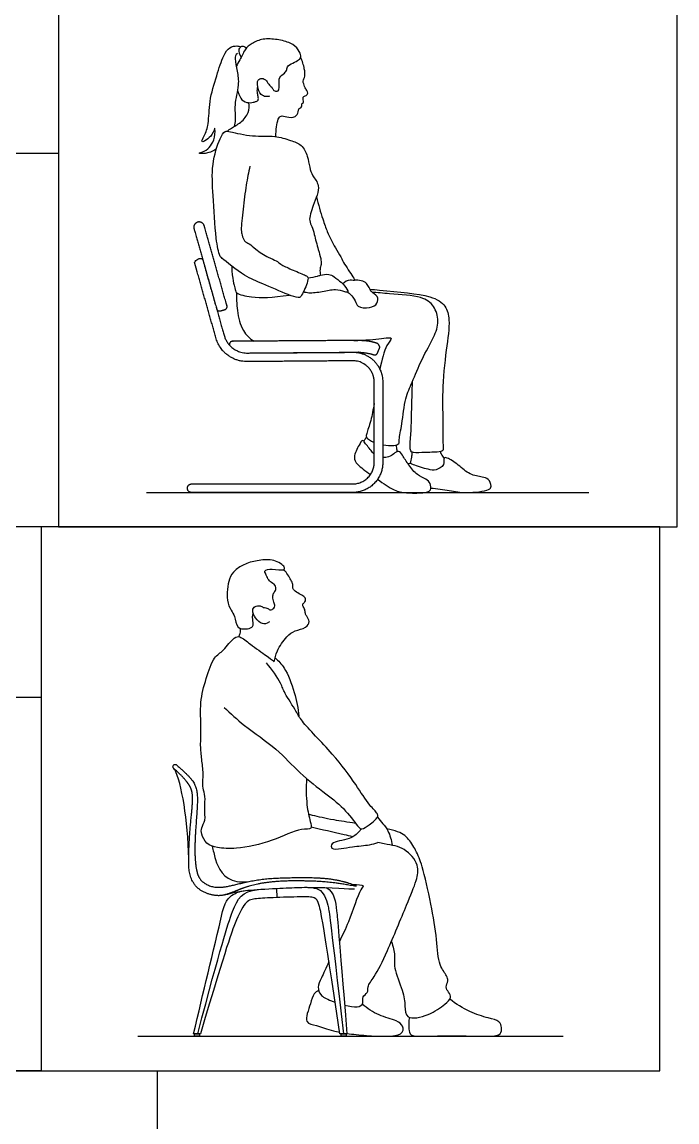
# Model space of a CAD drawing. Header units: millimetres. Extents: x 0 to 12.5, y -0.3 to 20.
# Drawn here: x 2.551 to 4.488, y 12.003 to 15.257 of the extents above; entities that cross this region are included whole.
import ezdxf

# ---------------------------------------------------------------- set-up
doc = ezdxf.new("R2010")
doc.units = ezdxf.units.MM
for name, color, linetype, true_color in [('AG-DIAGRAM', 7, 'Continuous', 0xfecc66), ('AG-FURNITURE', 7, 'Continuous', 0x66ccff), ('AG-PEOPLE', 7, 'Continuous', 0xfc6666), ('X-VPRT', 6, 'Continuous', 0xff00ff)]:
    doc.layers.add(name, color=color, linetype=linetype, true_color=true_color)

msp = doc.modelspace()

# ---------------------------------------------------------------- linework, layer by layer
at = {"layer": 'AG-DIAGRAM'}
for p, q in [((2.9195, 13.8651), (4.2276, 13.8651)), ((2.8941, 12.2568), (4.1514, 12.2568))]:
    msp.add_line(p, q, dxfattribs=at)
at = {"layer": 'AG-FURNITURE'}
for points in [[(3.3056, 12.6673), (3.3043, 12.6943)], [(3.5121, 12.2643), (3.4914, 12.2643)]]:
    msp.add_lwpolyline(points, dxfattribs=at)
for points in [[(3.0613, 12.2643), (3.0758, 12.2643), (3.0758, 12.2568), (3.0613, 12.2568)], [(3.4954, 12.2643), (3.5099, 12.2643), (3.5099, 12.2568), (3.4954, 12.2568)]]:
    msp.add_lwpolyline(points, close=True, dxfattribs=at)
for points, weights, degree, knots in [([(3.1378, 14.4023), (3.1292, 14.3999), (3.1267, 14.4085), (3.0925, 14.5292), (3.0597, 14.6451), (3.0553, 14.6603), (3.0706, 14.6647), (3.0859, 14.669), (3.0902, 14.6537), (3.123, 14.5379), (3.1573, 14.4172), (3.1597, 14.4085), (3.1511, 14.4061), (3.1444, 14.4042), (3.1378, 14.4023)], [1, 0.707106781187, 1, 1, 1, 0.707106781186, 1, 0.707106781187, 1, 1, 1, 0.707106781186, 1, 1, 1], 2, [0, 0, 0, 0.046333, 0.046333, 0.869517, 0.869517, 0.951329, 0.951329, 1.033141, 1.033141, 1.856325, 1.856325, 1.902658, 1.902658, 1.952349, 1.952349, 1.952349]), ([(3.0529, 13.8905), (3.0402, 13.8905), (3.0402, 13.8778), (3.0402, 13.8651), (3.0529, 13.8651), (3.291, 13.8651), (3.5291, 13.8651), (3.618, 13.8651), (3.618, 13.954), (3.618, 14.0708), (3.618, 14.1921), (3.618, 14.2287), (3.592, 14.2545), (3.566, 14.2803), (3.5294, 14.28), (3.3734, 14.2789), (3.2174, 14.2777), (3.1639, 14.2773), (3.1493, 14.3288), (3.1168, 14.4433), (3.0844, 14.5579), (3.0722, 14.5544), (3.0599, 14.551), (3.0924, 14.4364), (3.1249, 14.3219), (3.1447, 14.2518), (3.2176, 14.2523), (3.3736, 14.2535), (3.5296, 14.2546), (3.5557, 14.2548), (3.5741, 14.2365), (3.5926, 14.2182), (3.5926, 14.1921), (3.5926, 14.0708), (3.5926, 13.954), (3.5926, 13.8905), (3.5291, 13.8905), (3.291, 13.8905), (3.0529, 13.8905)], [1, 0.707106781187, 1, 0.707106781187, 1, 1, 1, 0.707106781187, 1, 1, 1, 0.923164575985, 1, 0.923164575985, 1, 1, 1, 0.795458239519, 1, 1, 1, 1, 1, 1, 1, 0.795458239519, 1, 1, 1, 0.923164575985, 1, 0.923164575985, 1, 1, 1, 0.707106781187, 1, 1, 1], 2, [0, 0, 0, 0.06545, 0.06545, 0.1309, 0.1309, 1.741609, 1.741609, 2.133747, 2.133747, 2.899356, 2.899356, 3.093816, 3.093816, 3.288276, 3.288276, 4.310625, 4.310625, 4.664273, 4.664273, 5.401345, 5.401345, 5.484678, 5.484678, 6.22175, 6.22175, 6.575397, 6.575397, 7.597746, 7.597746, 7.792207, 7.792207, 7.986667, 7.986667, 8.752276, 8.752276, 9.144413, 9.144413, 10.755123, 10.755123, 10.755123]), ([(3.2173, 14.2777), (3.3346, 14.2785), (3.4461, 14.2793), (3.5462, 14.28), (3.555, 14.28), (3.5773, 14.2777), (3.5906, 14.2727), (3.5956, 14.2709), (3.6005, 14.273), (3.6026, 14.2779), (3.6047, 14.2829), (3.6067, 14.2878), (3.6088, 14.2928), (3.6098, 14.2952), (3.6098, 14.2978), (3.6035, 14.3052), (3.5876, 14.3113), (3.573, 14.3151), (3.5264, 14.3147), (3.4322, 14.3141), (3.3071, 14.3132), (3.1738, 14.3123), (3.1682, 14.3123), (3.1643, 14.3083), (3.1644, 14.3013)], [1, 1, 1, 1, 1, 1, 1, 0.814409273309, 0.814409273309, 1, 1, 1, 1, 0.947202251396, 0.947202251396, 1, 1, 1, 1, 1, 1, 1, 0.804737854124, 0.804737854124, 1], 3, [0.172732, 0.172732, 0.172732, 0.172732, 1.188332, 1.188332, 1.188332, 1.307325, 1.307325, 1.307325, 1.354769, 1.354769, 1.354769, 1.40768, 1.40768, 1.40768, 1.457398, 1.457398, 1.457398, 1.586819, 1.586819, 1.586819, 2.808699, 2.808699, 2.808699, 2.857429, 2.857429, 2.857429, 2.857429]), ([(3.1908, 12.6895), (3.2046, 12.6949), (3.2343, 12.7061), (3.3123, 12.7173), (3.4106, 12.7163), (3.4706, 12.7131), (3.5399, 12.6998), (3.5394, 12.7009), (3.5385, 12.7017), (3.5242, 12.7091), (3.4655, 12.7267), (3.3585, 12.7267), (3.2504, 12.724), (3.1633, 12.6993), (3.1184, 12.6948), (3.0812, 12.7126), (3.0656, 12.7416), (3.06, 12.8163), (3.0704, 12.938), (3.0715, 13.0052), (3.0332, 13.0369), (3.0086, 13.0595), (3.0055, 13.062), (3.0015, 13.0615), (2.999, 13.0584), (2.9965, 13.0553), (2.9969, 13.0513), (3.0001, 13.0488), (3.0203, 13.0311), (3.0476, 13.0022), (3.0598, 12.9693), (3.0471, 12.872), (3.0434, 12.7768), (3.0452, 12.7344), (3.0668, 12.6906), (3.1189, 12.671), (3.1514, 12.6732), (3.177, 12.684), (3.1908, 12.6895)], [1, 1, 1, 1, 1, 1, 1, 0.949253009592, 0.949253009592, 1, 1, 1, 1, 1, 1, 1, 1, 1, 1, 1, 1, 1, 0.804737851228, 0.804737851228, 1, 0.804737851228, 0.804737851228, 1, 1, 1, 1, 1, 1, 1, 1, 1, 1, 1, 1], 3, [0, 0, 0, 0, 0.186933, 0.373866, 0.641055, 0.942088, 0.942088, 0.942088, 0.953369, 0.953369, 1.161768, 1.370167, 1.578566, 1.786965, 1.995364, 2.203763, 2.412162, 2.620561, 2.82896, 3.037359, 3.245758, 3.245758, 3.245758, 3.280311, 3.280311, 3.280311, 3.314863, 3.314863, 3.314863, 3.508726, 3.70259, 3.896453, 4.090316, 4.284179, 4.478042, 4.671905, 4.858838, 5.045771, 5.045771, 5.045771, 5.045771])]:
    msp.add_rational_spline(points, weights, degree=degree, knots=knots, dxfattribs=at)
for points, degree in [([(3.0443, 12.7816), (3.0415, 12.897), (3.024, 13.0057), (3.002, 13.0472)], 3), ([(3.3969, 12.6974), (3.4675, 12.6983), (3.5225, 12.6914), (3.5346, 12.6935)], 3), ([(3.0585, 12.2643), (3.0872, 12.3847), (3.1159, 12.5052), (3.1446, 12.6256)], 3), ([(3.079, 12.2643), (3.0687, 12.2643), (3.0585, 12.2643)], 2)]:
    msp.add_open_spline(points, degree=degree, dxfattribs=at)
for points, knots in [([(3.0708, 12.2643), (3.1398, 12.5258), (3.1786, 12.6461), (3.1998, 12.6857), (3.2501, 12.6912)], [0.007678, 0.007678, 0.007678, 0.007678, 0.819215, 1.638431, 1.638431, 1.638431, 1.638431]), ([(3.1446, 12.6256), (3.1533, 12.662), (3.1817, 12.6827), (3.2152, 12.6898), (3.3223, 12.6953), (3.3778, 12.6976), (3.4409, 12.6982), (3.459, 12.6358), (3.4631, 12.5998), (3.5016, 12.2643)], [6.354153, 6.354153, 6.354153, 6.354153, 6.71971, 7.085268, 7.450825, 7.816382, 8.181939, 8.547496, 8.910376, 8.910376, 8.910376, 8.910376]), ([(3.4506, 12.6967), (3.476, 12.6836), (3.4831, 12.6142), (3.4868, 12.5766), (3.5121, 12.2643)], [0.281539, 0.281539, 0.281539, 0.281539, 0.917182, 1.706072, 1.706072, 1.706072, 1.706072]), ([(3.4914, 12.2643), (3.4403, 12.6044), (3.4291, 12.6531), (3.4188, 12.6692), (3.3843, 12.6698), (3.286, 12.6669), (3.2357, 12.6637), (3.2118, 12.6569), (3.1829, 12.5981), (3.1592, 12.5337), (3.079, 12.2643)], [1.745812, 1.745812, 1.745812, 1.745812, 2.174033, 2.608428, 3.042822, 3.477217, 3.911612, 4.346006, 4.780401, 5.210845, 5.210845, 5.210845, 5.210845]), ([(3.1535, 12.6758), (3.1624, 12.6778), (3.1806, 12.6835), (3.1991, 12.6864), (3.2084, 12.6873)], [0, 0, 0, 0, 0.3040394, 0.607039, 0.607039, 0.607039, 0.607039])]:
    msp.add_open_spline(points, degree=3, knots=knots, dxfattribs=at)
at = {"layer": 'AG-PEOPLE'}
for points, knots in [([(3.2834, 15.0376), (3.2799, 15.0364), (3.2721, 15.0351), (3.2556, 15.0408), (3.2468, 15.0653), (3.2467, 15.0855), (3.2612, 15.0927), (3.2751, 15.0831), (3.2818, 15.0694), (3.2924, 15.0624), (3.2946, 15.0525), (3.3065, 15.0512), (3.3114, 15.0556), (3.3122, 15.0709), (3.3095, 15.0941), (3.3281, 15.1043), (3.3347, 15.1155), (3.3363, 15.1286), (3.3577, 15.1374), (3.3724, 15.1461), (3.3774, 15.1565), (3.369, 15.1769), (3.3451, 15.1964), (3.3056, 15.2055), (3.2644, 15.2087), (3.2311, 15.1945), (3.2086, 15.1762), (3.1979, 15.1459), (3.1877, 15.1316), (3.1847, 15.1249)], [0, 0, 0, 0, 0.190921, 0.416698, 0.704446, 0.952414, 1.153776, 1.377234, 1.602182, 1.800856, 1.97161, 2.152895, 2.285981, 2.505685, 2.774783, 3.023851, 3.226172, 3.42119, 3.689926, 3.927253, 4.105687, 4.360602, 4.675272, 5.039951, 5.408276, 5.746274, 6.049521, 6.380706, 6.620764, 6.620764, 6.620764, 6.620764]), ([(3.1258, 14.8806), (3.1185, 14.876), (3.0964, 14.8656), (3.0641, 14.8688), (3.094, 14.8729), (3.1091, 14.8903), (3.1228, 14.9114), (3.1221, 14.955), (3.1174, 14.9196), (3.0749, 14.8934), (3.0931, 14.9234), (3.1043, 14.9567), (3.1039, 15.0238), (3.1266, 15.0958), (3.145, 15.156), (3.1631, 15.1828), (3.1865, 15.1871), (3.1943, 15.1844), (3.198, 15.1828)], [2.634435, 2.634435, 2.634435, 2.634435, 2.796061, 3.100155, 3.329439, 3.609849, 3.914396, 4.211947, 4.473203, 4.814868, 5.05817, 5.41163, 5.875741, 6.383464, 6.837803, 7.15075, 7.413161, 7.610149, 7.610149, 7.610149, 7.610149]), ([(3.1887, 15.1636), (3.1823, 15.1593), (3.1802, 15.1457), (3.1879, 15.1101), (3.1943, 15.0697), (3.1771, 15.0111), (3.1835, 14.9754), (3.1805, 14.9543), (3.1787, 14.9475)], [0, 0, 0, 0, 0.228873, 0.597929, 0.993587, 1.463043, 1.866553, 2.051319, 2.051319, 2.051319, 2.051319]), ([(3.1996, 15.1526), (3.1901, 15.1703), (3.195, 15.1796), (3.2005, 15.1863), (3.2095, 15.184), (3.2136, 15.1809), (3.2149, 15.1796)], [0, 0, 0, 0, 0.357376, 0.623969, 0.912609, 1.083151, 1.083151, 1.083151, 1.083151]), ([(3.302, 14.9179), (3.3017, 14.9276), (3.3033, 14.9464), (3.3077, 14.9685), (3.3165, 14.9819), (3.334, 14.975), (3.3606, 14.973), (3.3683, 14.9902), (3.3686, 14.9991), (3.3722, 15.002), (3.3805, 15.0042), (3.3764, 15.0156), (3.385, 15.018), (3.3831, 15.027), (3.3812, 15.035), (3.3883, 15.038), (3.396, 15.0412), (3.3966, 15.0515), (3.3893, 15.0582), (3.3842, 15.0739), (3.3815, 15.0822), (3.3892, 15.0973), (3.3867, 15.119), (3.3804, 15.1418), (3.3749, 15.1524)], [0, 0, 0, 0, 0.308158, 0.581826, 0.784312, 1.020026, 1.305276, 1.535664, 1.701449, 1.817804, 1.967239, 2.139371, 2.283237, 2.446338, 2.601118, 2.747195, 2.90809, 3.073393, 3.253474, 3.482719, 3.649561, 3.872196, 4.139443, 4.482547, 4.482547, 4.482547, 4.482547]), ([(3.1883, 15.0538), (3.1895, 15.0501), (3.1942, 15.037), (3.2035, 15.0209), (3.2264, 15.0165), (3.2408, 15.0208), (3.2511, 15.0243), (3.2495, 15.0369), (3.2465, 15.0487), (3.2471, 15.0602), (3.2481, 15.0658)], [7.293867, 7.293867, 7.293867, 7.293867, 7.39918, 7.682132, 7.944875, 8.168745, 8.339996, 8.526314, 8.731485, 8.968178, 8.968178, 8.968178, 8.968178]), ([(3.1578, 14.9338), (3.1621, 14.9369), (3.1709, 14.9436), (3.1999, 14.9587), (3.2229, 14.9877), (3.2232, 15.0085), (3.2219, 15.0181)], [0, 0, 0, 0, 0.229116, 0.553792, 0.89726, 1.206419, 1.206419, 1.206419, 1.206419]), ([(3.2253, 14.8303), (3.2211, 14.8117), (3.2131, 14.7737), (3.2057, 14.7057), (3.1979, 14.6431), (3.2018, 14.627), (3.2075, 14.6072), (3.2246, 14.6019), (3.2423, 14.5834), (3.278, 14.5596), (3.3038, 14.5517), (3.3162, 14.5392), (3.3473, 14.5249), (3.3853, 14.5094), (3.3988, 14.5032), (3.395, 14.4836), (3.3779, 14.4435), (3.3667, 14.4402), (3.3353, 14.451), (3.2595, 14.4848), (3.2114, 14.5022), (3.1435, 14.5571), (3.1347, 14.565), (3.1224, 14.6235), (3.1168, 14.7445), (3.1104, 14.8316), (3.1335, 14.9094), (3.1506, 14.9359), (3.17, 14.9317), (3.2351, 14.9159), (3.2976, 14.9225), (3.3442, 14.9069), (3.3794, 14.8953), (3.3966, 14.8598), (3.4012, 14.8276), (3.4087, 14.8008), (3.4367, 14.7731), (3.4119, 14.715), (3.3972, 14.67), (3.4102, 14.6519), (3.4151, 14.6278), (3.4271, 14.5841), (3.4348, 14.5584), (3.4373, 14.5397), (3.431, 14.5257), (3.4326, 14.5136), (3.434, 14.5079)], [0, 0, 0, 0, 0.433035, 0.919278, 1.365599, 1.598052, 1.841136, 2.07026, 2.360305, 2.738875, 3.031489, 3.262467, 3.600733, 3.973264, 4.168079, 4.411239, 4.787333, 4.95922, 5.276216, 5.793703, 6.242996, 6.790443, 6.982804, 7.397759, 8.036075, 8.587029, 9.095717, 9.386936, 9.615799, 10.081131, 10.545543, 10.941368, 11.280381, 11.627256, 11.955232, 12.25276, 12.584841, 13.028994, 13.417882, 13.666272, 13.949732, 14.337716, 14.639146, 14.87889, 15.09879, 15.338867, 15.338867, 15.338867, 15.338867]), ([(3.4219, 14.7393), (3.4273, 14.7175), (3.4398, 14.6752), (3.4532, 14.638), (3.4645, 14.6118), (3.4777, 14.5892), (3.4939, 14.5619), (3.5044, 14.5405), (3.5198, 14.5188), (3.5309, 14.5005), (3.5386, 14.49), (3.519, 14.4964), (3.5057, 14.488), (3.4997, 14.4827)], [0, 0, 0, 0, 0.470912, 0.83156, 1.130771, 1.425136, 1.745867, 2.0275, 2.32381, 2.598668, 2.749447, 2.962043, 3.243585, 3.243585, 3.243585, 3.243585]), ([(3.1713, 14.5351), (3.173, 14.4944), (3.181, 14.4711), (3.1825, 14.4529), (3.2386, 14.439), (3.2892, 14.4417), (3.3422, 14.4492)], [0, 0, 0, 0, 0.352511, 0.567317, 0.907516, 1.425176, 1.425176, 1.425176, 1.425176]), ([(3.3968, 14.4998), (3.4063, 14.5008), (3.4257, 14.5049), (3.4331, 14.5083), (3.4603, 14.5128), (3.4735, 14.5033), (3.4959, 14.4865), (3.5043, 14.4785), (3.5197, 14.4554), (3.5037, 14.4592), (3.4765, 14.4677), (3.4403, 14.4578), (3.4, 14.4535), (3.3888, 14.4567), (3.3835, 14.4582)], [0, 0, 0, 0, 0.306889, 0.482513, 0.767346, 1.004398, 1.29815, 1.517915, 1.774733, 1.942656, 2.250583, 2.608584, 2.968505, 3.202062, 3.202062, 3.202062, 3.202062]), ([(3.514, 14.4578), (3.517, 14.4558), (3.523, 14.4516), (3.538, 14.4324), (3.5418, 14.4114), (3.5797, 14.4097), (3.6039, 14.4217), (3.605, 14.4476), (3.5799, 14.4575), (3.5748, 14.4883), (3.5473, 14.4936), (3.5353, 14.4929)], [0, 0, 0, 0, 0.188931, 0.466735, 0.713875, 1.04397, 1.333079, 1.586242, 1.862807, 2.160628, 2.503847, 2.503847, 2.503847, 2.503847]), ([(3.1854, 14.457), (3.1847, 14.4422), (3.1867, 14.401), (3.2001, 14.3448), (3.2245, 14.3199), (3.2379, 14.3128)], [0, 0, 0, 0, 0.389799, 0.816463, 1.154998, 1.154998, 1.154998, 1.154998]), ([(3.5798, 14.4667), (3.588, 14.4658), (3.6543, 14.459), (3.7603, 14.4511), (3.8048, 14.4199), (3.8184, 14.3702), (3.8047, 14.2877), (3.7929, 14.1673), (3.7961, 14.0916), (3.7951, 14.0054), (3.7985, 13.9876), (3.7767, 13.9838), (3.7358, 13.9839), (3.7004, 13.9812), (3.6977, 14.0006), (3.7019, 14.0349), (3.7045, 14.1455), (3.7054, 14.1768), (3.7057, 14.1931)], [0.349916, 0.349916, 0.349916, 0.349916, 0.465817, 1.094644, 1.514636, 1.89048, 2.47897, 3.140559, 3.643852, 4.02102, 4.226113, 4.457788, 4.833913, 5.145566, 5.35182, 5.683237, 6.166003, 6.566471, 6.566471, 6.566471, 6.566471]), ([(3.618, 14.0059), (3.6294, 14.0041), (3.6508, 14.0034), (3.6675, 14.0082), (3.6654, 14.024), (3.6762, 14.0698), (3.6829, 14.1442), (3.7058, 14.1911), (3.7328, 14.2607), (3.7692, 14.3224), (3.786, 14.3701), (3.7714, 14.419), (3.7316, 14.4475), (3.6526, 14.4515), (3.6007, 14.4562), (3.5865, 14.4573)], [6.153206, 6.153206, 6.153206, 6.153206, 6.439737, 6.665423, 6.863565, 7.255161, 7.753324, 8.167522, 8.660981, 9.17379, 9.588353, 9.974753, 10.363232, 10.882134, 11.173606, 11.173606, 11.173606, 11.173606]), ([(3.5322, 14.3148), (3.5486, 14.3152), (3.5911, 14.317), (3.6349, 14.3247), (3.646, 14.3208), (3.6263, 14.3001), (3.6152, 14.2578), (3.6096, 14.2297)], [2.636966, 2.636966, 2.636966, 2.636966, 2.889301, 3.328591, 3.464226, 3.748057, 4.175026, 4.175026, 4.175026, 4.175026]), ([(3.5926, 14.1288), (3.5894, 14.1099), (3.5824, 14.072), (3.5705, 14.0421), (3.5675, 14.0287), (3.5769, 14.021), (3.5871, 14.0154), (3.5926, 14.0131)], [4.681042, 4.681042, 4.681042, 4.681042, 4.987156, 5.34915, 5.537737, 5.741984, 5.917983, 5.917983, 5.917983, 5.917983]), ([(3.5621, 14.0166), (3.5636, 14.019), (3.5658, 14.0225), (3.5685, 14.0272), (3.5695, 14.0291)], [0, 0, 0, 0, 0.1675957, 0.2670568, 0.2670568, 0.2670568, 0.2670568]), ([(3.5926, 13.9784), (3.5904, 13.9806), (3.5825, 13.9905), (3.5705, 14.0052), (3.5652, 14.0124), (3.5624, 14.0162), (3.5582, 14.0228), (3.5463, 14.0039), (3.5292, 13.9698), (3.5418, 13.9466), (3.5666, 13.9294), (3.5819, 13.9187)], [5.65773, 5.65773, 5.65773, 5.65773, 5.769979, 6.091188, 6.091188, 6.091188, 6.264924, 6.495124, 6.844367, 7.122787, 7.488818, 7.488818, 7.488818, 7.488818]), ([(3.6572, 14.0057), (3.6574, 14.0028), (3.6581, 13.9963), (3.6595, 13.9898), (3.6605, 13.9863)], [0.1030798, 0.1030798, 0.1030798, 0.1030798, 0.2302202, 0.3792436, 0.3792436, 0.3792436, 0.3792436]), ([(3.6027, 13.9042), (3.62, 13.8919), (3.6522, 13.869), (3.687, 13.8636), (3.7342, 13.8628), (3.7629, 13.8691), (3.7595, 13.8931), (3.7458, 13.9062), (3.7181, 13.9164), (3.6946, 13.9461), (3.6769, 13.9737), (3.6658, 13.9914), (3.6491, 13.9793), (3.6389, 13.9699), (3.6241, 13.9684), (3.618, 13.9686)], [7.650915, 7.650915, 7.650915, 7.650915, 8.051244, 8.402228, 8.798207, 9.080419, 9.325435, 9.570401, 9.875703, 10.229194, 10.565523, 10.795118, 11.024242, 11.267594, 11.439546, 11.439546, 11.439546, 11.439546]), ([(3.7604, 13.8784), (3.7786, 13.8767), (3.8188, 13.8709), (3.862, 13.8619), (3.9312, 13.8701), (3.9413, 13.8833), (3.9313, 13.9073), (3.9113, 13.9107), (3.8737, 13.9173), (3.843, 13.9462), (3.8113, 13.9678), (3.7959, 13.9697), (3.8025, 13.9442), (3.7742, 13.9298), (3.7526, 13.9326), (3.7198, 13.9426), (3.7085, 13.9474), (3.7024, 13.95), (3.6986, 13.9523), (3.693, 13.9495)], [1.467546, 1.467546, 1.467546, 1.467546, 1.858982, 2.271252, 2.734472, 2.938152, 3.204066, 3.45529, 3.801776, 4.18234, 4.538673, 4.711429, 4.96261, 5.257937, 5.535826, 5.922601, 5.922601, 5.922601, 6.131845, 6.131845, 6.131845, 6.131845]), ([(3.6995, 13.9515), (3.7013, 13.9575), (3.7036, 13.9667), (3.7047, 13.9795), (3.7049, 13.9847)], [0, 0, 0, 0, 0.2436373, 0.4038068, 0.4038068, 0.4038068, 0.4038068]), ([(3.7877, 13.9861), (3.7885, 13.9838), (3.7912, 13.9771), (3.7959, 13.9706), (3.7994, 13.9667)], [0.1757232, 0.1757232, 0.1757232, 0.1757232, 0.2623214, 0.4264579, 0.4264579, 0.4264579, 0.4264579]), ([(3.2826, 13.4825), (3.2735, 13.4753), (3.2603, 13.4754), (3.2406, 13.4926), (3.2302, 13.5159), (3.2391, 13.5297), (3.256, 13.5316), (3.2639, 13.5241), (3.2793, 13.5241), (3.285, 13.5152), (3.2961, 13.5232), (3.3011, 13.5297), (3.2948, 13.5412), (3.2924, 13.5557), (3.2941, 13.5683), (3.3038, 13.5769), (3.3013, 13.5934), (3.2847, 13.6), (3.2764, 13.6132), (3.2715, 13.6262), (3.2667, 13.6347), (3.2922, 13.6419), (3.326, 13.6322), (3.3301, 13.6473), (3.2944, 13.6692), (3.2524, 13.6653), (3.2114, 13.6559), (3.1802, 13.6356), (3.1609, 13.6108), (3.1544, 13.5467), (3.1689, 13.5166), (3.1812, 13.5002), (3.1853, 13.4622), (3.2122, 13.4606), (3.2319, 13.4647), (3.2368, 13.476), (3.2318, 13.4937), (3.2339, 13.5033), (3.2351, 13.5067)], [0, 0, 0, 0, 0.224381, 0.523352, 0.807863, 1.022226, 1.246944, 1.436357, 1.656605, 1.822451, 2.018982, 2.177601, 2.37792, 2.60433, 2.806539, 3.007663, 3.223191, 3.461107, 3.691162, 3.910119, 4.055668, 4.331721, 4.669094, 4.830284, 5.182138, 5.568233, 5.946415, 6.292465, 6.616181, 7.076375, 7.406851, 7.671914, 8.006872, 8.285177, 8.539222, 8.724681, 8.986816, 9.138183, 9.138183, 9.138183, 9.138183]), ([(3.2973, 13.3643), (3.2989, 13.3754), (3.3036, 13.3972), (3.3327, 13.4396), (3.3567, 13.4577), (3.3912, 13.4629), (3.404, 13.4833), (3.3931, 13.4991), (3.3884, 13.5069), (3.3886, 13.5198), (3.3813, 13.5299), (3.381, 13.5356), (3.3878, 13.5413), (3.391, 13.5486), (3.3857, 13.5594), (3.3706, 13.5648), (3.3564, 13.5754), (3.3511, 13.5815), (3.3526, 13.5942), (3.3467, 13.6073), (3.3342, 13.6284), (3.3257, 13.6374)], [0, 0, 0, 0, 0.332115, 0.735896, 1.052064, 1.381383, 1.634672, 1.86987, 2.043388, 2.245496, 2.444039, 2.570382, 2.735011, 2.891121, 3.074212, 3.305423, 3.545771, 3.702133, 3.894077, 4.11188, 4.460766, 4.460766, 4.460766, 4.460766]), ([(3.3929, 13.0193), (3.3906, 12.9936), (3.3916, 12.9433), (3.4022, 12.8953), (3.4109, 12.8675), (3.3705, 12.8728), (3.291, 12.8317), (3.1886, 12.8097), (3.1306, 12.8136), (3.096, 12.8237), (3.0811, 12.8547), (3.0809, 12.8737), (3.0954, 12.8962), (3.0895, 12.9318), (3.0949, 12.9668), (3.0838, 12.9913), (3.0885, 13.034), (3.0825, 13.0762), (3.0783, 13.1182), (3.0817, 13.1687), (3.076, 13.2456), (3.0947, 13.313), (3.1164, 13.3793), (3.1475, 13.3958), (3.1762, 13.4377), (3.1972, 13.4413), (3.2271, 13.4144), (3.274, 13.3832), (3.2895, 13.3705), (3.2973, 13.3643)], [0, 0, 0, 0, 0.504052, 0.912712, 1.162981, 1.466864, 2.016851, 2.611314, 3.042964, 3.372556, 3.692462, 3.935849, 4.219313, 4.561975, 4.898435, 5.189031, 5.558433, 5.935678, 6.302771, 6.710313, 7.209956, 7.700349, 8.16181, 8.502395, 8.897962, 9.132431, 9.487645, 9.922106, 10.235103, 10.235103, 10.235103, 10.235103]), ([(3.1923, 13.4388), (3.1941, 13.4418), (3.1972, 13.4483), (3.1973, 13.4585), (3.1963, 13.4633)], [0, 0, 0, 0, 0.1854418, 0.4058341, 0.4058341, 0.4058341, 0.4058341]), ([(3.2994, 13.3762), (3.3095, 13.3671), (3.3303, 13.3479), (3.359, 13.2724), (3.3678, 13.2271), (3.3702, 13.2032)], [0, 0, 0, 0, 0.365338, 0.870489, 1.357002, 1.357002, 1.357002, 1.357002]), ([(3.1489, 13.2298), (3.1684, 13.2113), (3.2071, 13.1742), (3.3065, 13.1085), (3.3698, 13.0351), (3.4503, 12.9742), (3.5073, 12.9294), (3.5446, 12.876), (3.5563, 12.8677), (3.5785, 12.8821), (3.6051, 12.9038), (3.6023, 12.9172), (3.5754, 12.9423), (3.5366, 13.0057), (3.4742, 13.0904), (3.3774, 13.1866), (3.3639, 13.2165), (3.3266, 13.2721), (3.3178, 13.3012), (3.2902, 13.3427), (3.2746, 13.361)], [0, 0, 0, 0, 0.514301, 1.132948, 1.70471, 2.273316, 2.776658, 3.224688, 3.411866, 3.69803, 4.028555, 4.210064, 4.541083, 5.031299, 5.643602, 6.298637, 6.639962, 7.089111, 7.420454, 7.907046, 7.907046, 7.907046, 7.907046]), ([(3.5377, 12.8867), (3.5142, 12.8903), (3.4548, 12.899), (3.4261, 12.9065), (3.4027, 12.912), (3.3986, 12.913)], [7.3331921, 7.3331921, 7.3331921, 7.3331921, 7.6045421, 8.0477903, 8.1394547, 8.1394547, 8.1394547, 8.1394547]), ([(3.6022, 12.9054), (3.6078, 12.899), (3.6185, 12.8851), (3.6353, 12.8654), (3.6442, 12.8364), (3.6454, 12.8217)], [0, 0, 0, 0, 0.2893176, 0.5810358, 0.9627835, 0.9627835, 0.9627835, 0.9627835]), ([(3.5292, 12.8468), (3.5207, 12.8489), (3.4757, 12.8596), (3.4389, 12.8677), (3.4064, 12.8752)], [10.9880958, 10.9880958, 10.9880958, 10.9880958, 11.1202429, 11.6938492, 11.6938492, 11.6938492, 11.6938492]), ([(3.554, 12.8707), (3.5519, 12.8673), (3.5467, 12.8601), (3.5212, 12.8366), (3.4645, 12.8334), (3.4646, 12.8086), (3.4977, 12.8121), (3.5271, 12.8179), (3.5793, 12.8222), (3.5953, 12.8273), (3.6034, 12.8297)], [0, 0, 0, 0, 0.198254, 0.533911, 0.948589, 1.149219, 1.445796, 1.780985, 2.188708, 2.478219, 2.478219, 2.478219, 2.478219]), ([(3.6435, 12.5376), (3.6489, 12.5214), (3.6561, 12.494), (3.6474, 12.4622), (3.6797, 12.3884), (3.684, 12.3484), (3.6848, 12.3029), (3.7568, 12.3181), (3.7992, 12.3489), (3.8231, 12.3704), (3.813, 12.3874), (3.8016, 12.4023), (3.813, 12.4211), (3.8069, 12.4371), (3.7818, 12.4693), (3.7788, 12.542), (3.7606, 12.6531), (3.7355, 12.7609), (3.7179, 12.8039), (3.6919, 12.8475), (3.667, 12.8618), (3.6358, 12.8693), (3.6295, 12.8707)], [0.093951, 0.093951, 0.093951, 0.093951, 0.389772, 0.711087, 1.090954, 1.450969, 1.765792, 2.189269, 2.609267, 2.892023, 3.113898, 3.343165, 3.580615, 3.795749, 4.135373, 4.59727, 5.106398, 5.684964, 6.117367, 6.48642, 6.875354, 6.964377, 6.964377, 6.964377, 6.964377]), ([(3.1133, 12.8194), (3.117, 12.8064), (3.1218, 12.7748), (3.1521, 12.7123), (3.2095, 12.7135), (3.2229, 12.7149)], [0, 0, 0, 0, 0.363679, 0.979944, 1.152029, 1.152029, 1.152029, 1.152029]), ([(3.5052, 12.349), (3.5191, 12.3454), (3.5461, 12.3408), (3.5624, 12.3536), (3.5551, 12.3751), (3.5763, 12.3848), (3.5712, 12.4056), (3.5964, 12.4356), (3.6318, 12.5072), (3.689, 12.6469), (3.7178, 12.7147), (3.7277, 12.7646), (3.6822, 12.8173), (3.6416, 12.822), (3.6098, 12.8284), (3.6034, 12.8297)], [5.998106, 5.998106, 5.998106, 5.998106, 6.252826, 6.50862, 6.750143, 6.993316, 7.229226, 7.568643, 8.086631, 8.717613, 9.209919, 9.597876, 10.039807, 10.490991, 10.599308, 10.599308, 10.599308, 10.599308]), ([(3.5302, 12.7055), (3.5451, 12.7055), (3.5659, 12.705), (3.548, 12.689), (3.5217, 12.6031), (3.4986, 12.5548), (3.4898, 12.5374)], [2.769603, 2.769603, 2.769603, 2.769603, 3.039157, 3.240886, 3.745534, 4.066916, 4.066916, 4.066916, 4.066916]), ([(3.459, 12.477), (3.4504, 12.4592), (3.436, 12.428), (3.4242, 12.4033), (3.4328, 12.3767), (3.4527, 12.3668), (3.4733, 12.3591), (3.4773, 12.3577)], [4.459051, 4.459051, 4.459051, 4.459051, 4.818334, 5.12818, 5.399459, 5.746533, 5.82492, 5.82492, 5.82492, 5.82492]), ([(3.4283, 12.3929), (3.4233, 12.3901), (3.4116, 12.3827), (3.4057, 12.3533), (3.3816, 12.2943), (3.4262, 12.29), (3.4579, 12.2761), (3.4841, 12.2701), (3.4907, 12.2689)], [0, 0, 0, 0, 0.237869, 0.559974, 0.973929, 1.29302, 1.706097, 1.83564, 1.83564, 1.83564, 1.83564]), ([(3.6973, 12.3126), (3.6939, 12.3019), (3.6942, 12.2797), (3.6997, 12.2576), (3.733, 12.256), (3.8184, 12.2602), (3.9282, 12.2555), (3.9676, 12.2595), (3.9707, 12.283), (3.9637, 12.3034), (3.9273, 12.311), (3.8735, 12.3285), (3.8345, 12.3524), (3.8163, 12.3665)], [0, 0, 0, 0, 0.320099, 0.558341, 0.84211, 1.363597, 1.954145, 2.268008, 2.504851, 2.742872, 3.062255, 3.481214, 3.939161, 3.939161, 3.939161, 3.939161]), ([(3.512, 12.2653), (3.5294, 12.2628), (3.5846, 12.2575), (3.6783, 12.253), (3.6805, 12.2882), (3.6575, 12.305), (3.6041, 12.3174), (3.5724, 12.3394), (3.557, 12.3517)], [1.967983, 1.967983, 1.967983, 1.967983, 2.276151, 2.85156, 3.159552, 3.449198, 3.869108, 4.309533, 4.309533, 4.309533, 4.309533])]:
    msp.add_open_spline(points, degree=3, knots=knots, dxfattribs=at)
at = {"layer": 'X-VPRT'}
for points in [[(2.6592, 13.7635), (4.488, 13.7635), (4.488, 15.3057), (2.6592, 15.3057)], [(0.043, 14.8684), (2.6592, 14.8684), (2.6592, 13.7635), (0.043, 13.7635)], [(2.6084, 12.1552), (4.4372, 12.1552), (4.4372, 13.7635), (2.6084, 13.7635)], [(0.043, 13.2601), (2.6084, 13.2601), (2.6084, 12.1552), (0.043, 12.1552)], [(0.043, 12.1552), (2.9513, 12.1552), (2.9513, 10.9233), (0.043, 10.9233)]]:
    msp.add_lwpolyline(points, close=True, dxfattribs=at)

doc.saveas('drawing.dxf')
